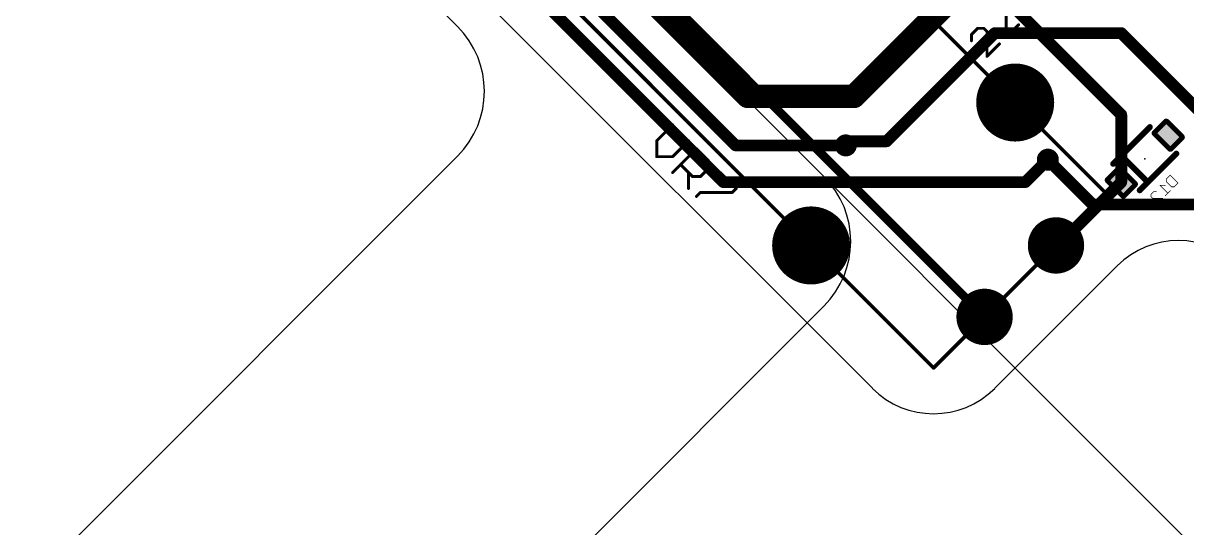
# Model space of a CAD drawing. Extents: x -76 to 580, y -41 to 95.
# Drawn here: x 327.67 to 367.98, y -8.36 to 9.11 of the extents above; entities that cross this region are included whole.
import ezdxf

# ---------------------------------------------------------------- set-up
doc = ezdxf.new("R2010")
doc.units = 0
for name, color, linetype in [('1', 22, 'CONTINUOUS'), ('16', 175, 'CONTINUOUS'), ('17', 82, 'CONTINUOUS'), ('18', 82, 'CONTINUOUS'), ('20', 7, 'CONTINUOUS'), ('23', 7, 'CONTINUOUS'), ('24', 7, 'CONTINUOUS'), ('25', 253, 'CONTINUOUS'), ('26', 253, 'CONTINUOUS'), ('27', 253, 'CONTINUOUS'), ('29', 253, 'CONTINUOUS'), ('30', 253, 'CONTINUOUS'), ('32', 253, 'CONTINUOUS'), ('44', 253, 'CONTINUOUS'), ('51', 53, 'CONTINUOUS'), ('52', 253, 'CONTINUOUS'), ('57', 253, 'CONTINUOUS')]:
    doc.layers.add(name, color=color, linetype=linetype)

# ---------------------------------------------------------------- blocks, each defined once
blk = doc.blocks.new('RECT100800X132800R30')
at = {"const_width": 0.0945}
blk.add_lwpolyline([(0.2677, -0.3205), (0.2677, 0.3205, 0.4142), (0.2205, 0.3678), (-0.2205, 0.3678, 0.4142), (-0.2677, 0.3205), (-0.2677, -0.3205, 0.4142), (-0.2205, -0.3678), (0.2205, -0.3678, 0.4142)], format="xyb", close=True, dxfattribs=at)
blk.add_solid([(-0.2441, -0.3441), (0.2441, -0.3441), (-0.2441, 0.3441), (0.2441, 0.3441)])
blk = doc.blocks.new('RECT125184X157184R30')
at = {"const_width": 0.1174}
blk.add_lwpolyline([(0.3325, -0.3738), (0.3325, 0.3738, 0.4142), (0.2738, 0.4325), (-0.2738, 0.4325, 0.4142), (-0.3325, 0.3738), (-0.3325, -0.3738, 0.4142), (-0.2738, -0.4325), (0.2738, -0.4325, 0.4142)], format="xyb", close=True, dxfattribs=at)
blk.add_solid([(-0.2992, -0.3992), (0.2992, -0.3992), (-0.2992, 0.3992), (0.2992, 0.3992)])
blk = doc.blocks.new('ROUNDP')
at = {"const_width": 0.5}
blk.add_lwpolyline([(0, -0.25, 1), (0, 0.25, 1), (0, -0.25)], format="xyb", dxfattribs=at)
blk = doc.blocks.new('ROUNDV')
at = {"const_width": 0.5}
blk.add_lwpolyline([(0, -0.25, 1), (0, 0.25, 1), (0, -0.25)], format="xyb", dxfattribs=at)

msp = doc.modelspace()

# ---------------------------------------------------------------- linework, layer by layer
at = {"layer": '1'}
for points, const_width in [([(361.0487, 11.1723), (356.4525, 6.5761)], 0.8128), ([(360.978, -1.0607), (350.3714, 9.5459)], 0.3048), ([(361.3316, 8.7681), (357.5839, 5.0205)], 0.4064), ([(365.7156, 8.7681), (361.3316, 8.7681)], 0.4064), ([(369.6047, 4.879), (365.7156, 8.7681)], 0.4064), ([(357.5839, 5.0205), (356.1697, 5.0205)], 0.4064), ([(356.1697, 5.0205), (356.1697, 4.879)], 0.4064), ([(364.7257, 2.8284), (363.17, 4.3841)], 0.4064), ([(372.122, 2.8284), (364.7257, 2.8284)], 0.4064)]:
    msp.add_lwpolyline(points, dxfattribs=dict(at, const_width=const_width))
for points, const_width in [([(361.3316, 8.8697, 1), (361.3316, 8.6665)], 0.2032), ([(361.4034, 8.6963, 1), (361.2597, 8.84)], 0.2032), ([(365.7875, 8.84, 1), (365.6438, 8.6963)], 0.2032), ([(365.7156, 8.6665, 1), (365.7156, 8.8697)], 0.2032), ([(356.3088, 6.7198, 1), (356.5962, 6.4324)], 0.4064), ([(356.1697, 5.1221, 1), (356.1697, 4.9189)], 0.2032), ([(356.2713, 5.0205, 1), (356.0681, 5.0205)], 0.2032), ([(356.0681, 4.879, 1), (356.2713, 4.879)], 0.2032), ([(357.5121, 5.0923, 1), (357.6557, 4.9486)], 0.2032), ([(357.5839, 4.9189, 1), (357.5839, 5.1221)], 0.2032), ([(363.2419, 4.4559, 1), (363.0982, 4.3122)], 0.2032), ([(364.7257, 2.93, 1), (364.7257, 2.7268)], 0.2032), ([(364.6538, 2.7566, 1), (364.7975, 2.9003)], 0.2032), ([(360.9241, -1.1145, 1), (361.0319, -1.0068)], 0.1524)]:
    msp.add_lwpolyline(points, format="xyb", dxfattribs=dict(at, const_width=const_width))
at = {"layer": '16'}
for points, const_width in [([(332.8352, 26.5165), (352.7756, 6.5761)], 0.8128), ([(352.3513, 4.879), (335.5222, 21.7082)], 0.4064), ([(351.927, 3.6062), (341.8861, 13.6472)], 0.4064), ([(365.7156, 5.9397), (359.9881, 11.6673)], 0.4064), ([(356.4525, 6.5761), (352.7756, 6.5761)], 0.8128), ([(365.7156, 3.6062), (365.7156, 5.9397)], 0.4064), ([(356.1697, 4.879), (352.3513, 4.879)], 0.4064), ([(363.17, 4.3841), (362.3922, 3.6062)], 0.4064), ([(362.3922, 3.6062), (351.927, 3.6062)], 0.4064), ([(363.5236, 1.4142), (365.7156, 3.6062)], 0.4064), ([(363.4529, 1.4142), (363.5236, 1.4142)], 0.4064)]:
    msp.add_lwpolyline(points, dxfattribs=dict(at, const_width=const_width))
for points, const_width in [([(352.7756, 6.7793, 1), (352.7756, 6.3729)], 0.4064), ([(352.6319, 6.4324, 1), (352.9193, 6.7198)], 0.4064), ([(356.4525, 6.3729, 1), (356.4525, 6.7793)], 0.4064), ([(365.8172, 5.9397, 1), (365.614, 5.9397)], 0.2032), ([(365.6438, 5.8679, 1), (365.7875, 6.0115)], 0.2032), ([(352.3513, 4.9806, 1), (352.3513, 4.7774)], 0.2032), ([(352.2795, 4.8072, 1), (352.4231, 4.9509)], 0.2032), ([(356.1697, 4.7774, 1), (356.1697, 4.9806)], 0.2032), ([(363.2419, 4.3122, 1), (363.0982, 4.4559)], 0.2032), ([(351.927, 3.7078, 1), (351.927, 3.5046)], 0.2032), ([(351.8552, 3.5344, 1), (351.9989, 3.6781)], 0.2032), ([(362.3204, 3.6781, 1), (362.4641, 3.5344)], 0.2032), ([(362.3922, 3.5046, 1), (362.3922, 3.7078)], 0.2032), ([(365.614, 3.6062, 1), (365.8172, 3.6062)], 0.2032), ([(365.7875, 3.5344, 1), (365.6438, 3.6781)], 0.2032), ([(363.4529, 1.5158, 1), (363.4529, 1.3126)], 0.2032), ([(363.5236, 1.3126, 1), (363.5236, 1.5158)], 0.2032), ([(363.4518, 1.4861, 1), (363.5954, 1.3424)], 0.2032)]:
    msp.add_lwpolyline(points, format="xyb", dxfattribs=dict(at, const_width=const_width))
at = {"layer": '20'}
for p, q in [((357.0889, -3.5355), (330.926, 22.6274)), ((365.5742, 0.7071), (361.3316, -3.5355))]:
    msp.add_line(p, q, dxfattribs=at)
for centre, start, end in [((367.6955, -1.4142), 45, 135), ((359.2102, -1.4142), 225, 315)]:
    msp.add_arc(centre, 3, start, end, dxfattribs=at)
at = {"layer": '23'}
msp.add_point((365.2207, 3.182), dxfattribs=at)
at = {"layer": '24'}
msp.add_point((366.5288, 4.4194), dxfattribs=at)
at = {"layer": '25', "const_width": 0.1016}
for points in [[(350.1683, 5.5915), (349.6171, 5.0402)], [(349.6171, 5.0402), (349.6171, 4.489)], [(350.1683, 4.489), (350.7196, 5.0403)], [(349.6171, 4.489), (350.1683, 4.489)], [(350.1683, 3.9377), (350.9952, 4.7646)], [(350.9952, 4.7646), (351.4087, 4.3512)], [(350.8574, 3.7999), (350.4439, 4.2134)], [(351.4087, 4.0755), (351.133, 3.7999)], [(351.4087, 4.3512), (351.4087, 4.0755)], [(350.7196, 3.9377), (350.7196, 3.3865)], [(351.133, 3.7999), (350.8574, 3.7999)], [(351.8221, 3.9377), (352.3734, 3.3865)], [(351.133, 3.2487), (350.9952, 3.1108)], [(352.2355, 3.2487), (351.133, 3.2487)], [(352.3734, 3.3865), (352.2355, 3.2487)]]:
    msp.add_lwpolyline(points, dxfattribs=at)
at = {"layer": '25', "const_width": 0.0508}
for points in [[(350.1863, 5.5735, 1), (350.1504, 5.6095)], [(349.6425, 5.0402, 1), (349.5917, 5.0402)], [(349.5991, 5.0582, 1), (349.635, 5.0223)], [(350.7375, 5.0223, 1), (350.7016, 5.0582)], [(349.6171, 4.5144, 1), (349.6171, 4.4636)], [(349.5917, 4.489, 1), (349.6425, 4.489)], [(350.1504, 4.507, 1), (350.1863, 4.471)], [(350.1683, 4.4636, 1), (350.1683, 4.5144)], [(351.0132, 4.7826, 1), (350.9772, 4.7467)], [(351.0132, 4.7467, 1), (350.9772, 4.7826)], [(350.4619, 4.2313, 1), (350.426, 4.1954)], [(351.4341, 4.3512, 1), (351.3833, 4.3512)], [(351.3833, 4.0755, 1), (351.4341, 4.0755)], [(351.3907, 4.3332, 1), (351.4266, 4.3691)], [(351.4266, 4.0576, 1), (351.3907, 4.0935)], [(350.1504, 3.9557, 1), (350.1863, 3.9198)], [(350.745, 3.9377, 1), (350.6942, 3.9377)], [(350.8574, 3.8253, 1), (350.8574, 3.7745)], [(350.8394, 3.782, 1), (350.8754, 3.8179)], [(351.1151, 3.8179, 1), (351.151, 3.782)], [(351.133, 3.7745, 1), (351.133, 3.8253)], [(351.8401, 3.9557, 1), (351.8041, 3.9198)], [(350.6942, 3.3865, 1), (350.745, 3.3865)], [(351.133, 3.2741, 1), (351.133, 3.2233)], [(351.151, 3.2307, 1), (351.1151, 3.2666)], [(352.2176, 3.2666, 1), (352.2535, 3.2307)], [(352.2355, 3.2233, 1), (352.2355, 3.2741)], [(352.3913, 3.3685, 1), (352.3554, 3.4044)], [(352.3554, 3.3685, 1), (352.3913, 3.4044)], [(350.9772, 3.1288, 1), (351.0132, 3.0929)]]:
    msp.add_lwpolyline(points, format="xyb", dxfattribs=at)
at = {"layer": '26', "const_width": 0.0254}
for points in [[(367.2774, 3.7136), (367.4122, 3.8485)], [(367.2774, 3.6238), (367.2774, 3.7136)], [(367.4571, 3.444), (367.2774, 3.6238)], [(367.4122, 3.8485), (367.6818, 3.5788)], [(366.7482, 3.1844), (366.838, 3.2743)], [(366.838, 3.2743), (366.9279, 3.2743)], [(367.2375, 3.494), (367.0577, 3.494)], [(367.0577, 3.494), (367.3274, 3.2243)], [(367.4172, 3.3142), (367.2375, 3.1345)], [(367.547, 3.444), (367.4571, 3.444)], [(367.6818, 3.5788), (367.547, 3.444)], [(366.7482, 3.0945), (366.7482, 3.1844)], [(366.7931, 3.0496), (366.7482, 3.0945)], [(367.1526, 3.0496), (366.7931, 3.0496)], [(366.9729, 2.8698), (367.1526, 3.0496)]]:
    msp.add_lwpolyline(points, dxfattribs=at)
at = {"layer": '26', "const_width": 0.0127}
for points in [[(367.2837, 3.7136, 1), (367.271, 3.7136)], [(367.2729, 3.7181, 1), (367.2819, 3.7091)], [(367.2819, 3.6282, 1), (367.2729, 3.6193)], [(367.271, 3.6238, 1), (367.2837, 3.6238)], [(367.4167, 3.8529, 1), (367.4077, 3.844)], [(367.4167, 3.844, 1), (367.4077, 3.8529)], [(366.838, 3.2807, 1), (366.838, 3.268)], [(366.8425, 3.2698, 1), (366.8336, 3.2788)], [(366.9279, 3.268, 1), (366.9279, 3.2806)], [(367.0577, 3.5003, 1), (367.0577, 3.4876)], [(367.0622, 3.4985, 1), (367.0532, 3.4895)], [(367.2375, 3.4876, 1), (367.2375, 3.5003)], [(367.3229, 3.2198, 1), (367.3318, 3.2288)], [(367.4217, 3.3097, 1), (367.4127, 3.3187)], [(367.4571, 3.4503, 1), (367.4571, 3.4377)], [(367.4526, 3.4395, 1), (367.4616, 3.4485)], [(367.5425, 3.4485, 1), (367.5515, 3.4395)], [(367.547, 3.4377, 1), (367.547, 3.4503)], [(367.6863, 3.5743, 1), (367.6773, 3.5833)], [(367.6773, 3.5743, 1), (367.6863, 3.5833)], [(366.7545, 3.1844, 1), (366.7418, 3.1844)], [(366.7437, 3.1889, 1), (366.7527, 3.1799)], [(366.7527, 3.099, 1), (366.7437, 3.0901)], [(366.7418, 3.0945, 1), (366.7545, 3.0945)], [(366.7931, 3.056, 1), (366.7931, 3.0433)], [(366.7886, 3.0451, 1), (366.7976, 3.0541)], [(366.9684, 2.8743, 1), (366.9774, 2.8654)], [(367.1571, 3.0451, 1), (367.1481, 3.0541)], [(367.1526, 3.0433, 1), (367.1526, 3.056)], [(367.233, 3.1389, 1), (367.242, 3.13)]]:
    msp.add_lwpolyline(points, format="xyb", dxfattribs=at)
at = {"layer": '27', "const_width": 0.1016}
for points in [[(361.7244, 8.6247), (361.7244, 9.4875)], [(360.7393, 8.9338), (360.5236, 8.7181)], [(360.955, 8.9338), (360.7393, 8.9338)], [(361.0629, 8.826), (360.955, 8.9338)], [(361.0629, 7.9632), (361.0629, 8.826)], [(362.1558, 9.0561), (361.7244, 8.6247)], [(360.5236, 8.7181), (360.5236, 8.5024)], [(361.4943, 8.3946), (361.0629, 7.9632)]]:
    msp.add_lwpolyline(points, dxfattribs=at)
at = {"layer": '27', "const_width": 0.0508}
for points in [[(360.7393, 8.9592, 1), (360.7393, 8.9084)], [(360.7573, 8.9159, 1), (360.7213, 8.9518)], [(360.973, 8.9518, 1), (360.937, 8.9159)], [(360.955, 8.9084, 1), (360.955, 8.9592)], [(361.0883, 8.826, 1), (361.0375, 8.826)], [(361.0449, 8.808, 1), (361.0808, 8.8439)], [(362.1738, 9.0381, 1), (362.1378, 9.074)], [(360.549, 8.7181, 1), (360.4982, 8.7181)], [(360.5056, 8.7361, 1), (360.5415, 8.7002)], [(360.4982, 8.5024, 1), (360.549, 8.5024)], [(361.7064, 8.6426, 1), (361.7423, 8.6067)], [(361.699, 8.6247, 1), (361.7498, 8.6247)], [(361.5122, 8.3766, 1), (361.4763, 8.4125)], [(361.0449, 7.9811, 1), (361.0808, 7.9452)], [(361.0375, 7.9632, 1), (361.0883, 7.9632)]]:
    msp.add_lwpolyline(points, format="xyb", dxfattribs=at)
at = {"layer": '44'}
for centre, radius in [((362.0387, 6.364), 0.85), ((356.4525, 6.5761), 0.127), ((356.1697, 4.879), 0.127), ((363.17, 4.3841), 0.127), ((354.9676, 1.4142), 0.85), ((363.4529, 1.4142), 0.6), ((360.978, -1.0607), 0.6)]:
    msp.add_circle(centre, radius, dxfattribs=at)
at = {"layer": '51', "const_width": 0.127}
for points in [[(365.2207, 3.182), (334.108, 34.2947)], [(328.0975, 28.2843), (359.2102, -2.8284)], [(359.2102, -2.8284), (365.2207, 3.182)]]:
    msp.add_lwpolyline(points, dxfattribs=at)
at = {"layer": '51', "const_width": 0.0635}
for points in [[(365.2431, 3.1595, 1), (365.1982, 3.2044)], [(365.1982, 3.1595, 1), (365.2431, 3.2044)], [(359.1878, -2.806, 1), (359.2327, -2.8509)], [(359.1878, -2.8509, 1), (359.2327, -2.806)]]:
    msp.add_lwpolyline(points, format="xyb", dxfattribs=at)
at = {"layer": '52', "const_width": 0.2032}
for points in [[(365.7156, 4.5255), (366.7056, 5.5154)], [(365.7156, 4.5255), (366.7056, 5.5154)], [(365.4328, 4.2426), (365.7156, 4.5255)], [(365.4328, 4.2426), (365.7156, 4.5255)], [(366.6349, 3.6062), (365.7156, 4.5255)], [(366.6349, 3.6062), (365.7156, 4.5255)], [(366.6349, 3.6062), (367.6248, 4.5962)], [(366.6349, 3.6062), (367.6248, 4.5962)], [(366.352, 3.3234), (366.6349, 3.6062)], [(366.352, 3.3234), (366.6349, 3.6062)]]:
    msp.add_lwpolyline(points, dxfattribs=at)
at = {"layer": '52', "const_width": 0.1016}
for points in [[(366.7415, 5.4795, 1), (366.6697, 5.5513)], [(366.7415, 5.4795, 1), (366.6697, 5.5513)], [(365.7515, 4.5614, 1), (365.6797, 4.4896)], [(365.7515, 4.5614, 1), (365.6797, 4.4896)], [(365.6797, 4.5614, 1), (365.7515, 4.4896)], [(365.6797, 4.5614, 1), (365.7515, 4.4896)], [(365.7515, 4.4896, 1), (365.6797, 4.5614)], [(365.7515, 4.4896, 1), (365.6797, 4.5614)], [(367.6607, 4.5603, 1), (367.5889, 4.6321)], [(367.6607, 4.5603, 1), (367.5889, 4.6321)], [(365.3969, 4.2786, 1), (365.4687, 4.2067)], [(365.3969, 4.2786, 1), (365.4687, 4.2067)], [(366.5989, 3.6422, 1), (366.6708, 3.5703)], [(366.5989, 3.6422, 1), (366.6708, 3.5703)], [(366.6708, 3.5703, 1), (366.5989, 3.6422)], [(366.6708, 3.5703, 1), (366.5989, 3.6422)], [(366.5989, 3.5703, 1), (366.6708, 3.6422)], [(366.5989, 3.5703, 1), (366.6708, 3.6422)], [(366.3161, 3.3593, 1), (366.3879, 3.2875)], [(366.3161, 3.3593, 1), (366.3879, 3.2875)]]:
    msp.add_lwpolyline(points, format="xyb", dxfattribs=at)
at = {"layer": '57'}
for p, q in [((310.8972, 48.3131), (378.2844, -19.0742)), ((342.717, 8.9979), (305.258, 46.4569)), ((355.4095, 3.8007), (332.3402, 26.8701)), ((319.135, -19.0742), (342.717, 4.5078)), ((355.4095, -0.6894), (324.5443, -31.5546))]:
    msp.add_line(p, q, dxfattribs=at)
for centre in [(340.4719, 6.7529), (353.1645, 1.5556)]:
    msp.add_arc(centre, 3.175, 315, 45, dxfattribs=at)

# ---------------------------------------------------------------- block references
at = {"layer": '16', "rotation": 45}
for p in [(367.342, 5.2326), (365.7156, 3.6062)]:
    msp.add_blockref('RECT100800X132800R30', p, dxfattribs=at)
at = {"layer": '17', "rotation": 135}
for p, xscale, yscale in [((362.0387, 6.364), 2.55, 2.55), ((362.0387, 6.364), 2.55, 2.55), ((354.9676, 1.4142), 2.55, 2.55), ((354.9676, 1.4142), 2.55, 2.55), ((363.4529, 1.4142), 1.8, 1.8), ((363.4529, 1.4142), 1.8, 1.8), ((360.978, -1.0607), 1.8, 1.8), ((360.978, -1.0607), 1.8, 1.8)]:
    msp.add_blockref('ROUNDP', p, dxfattribs=dict(at, xscale=xscale, yscale=yscale))
at = {"layer": '18', "xscale": 0.6096, "yscale": 0.6096}
for p in [(356.4525, 6.5761), (356.4525, 6.5761), (356.1697, 4.879), (356.1697, 4.879), (363.17, 4.3841), (363.17, 4.3841)]:
    msp.add_blockref('ROUNDV', p, dxfattribs=at)
at = {"layer": '29', "rotation": 135}
for p, xscale, yscale in [((362.0387, 6.364), 2.7024, 2.7024), ((354.9676, 1.4142), 2.7024, 2.7024), ((363.4529, 1.4142), 1.9524, 1.9524), ((360.978, -1.0607), 1.9524, 1.9524)]:
    msp.add_blockref('ROUNDP', p, dxfattribs=dict(at, xscale=xscale, yscale=yscale))
at = {"layer": '29', "xscale": 0.762, "yscale": 0.762}
for p in [(356.4525, 6.5761), (356.1697, 4.879), (363.17, 4.3841)]:
    msp.add_blockref('ROUNDV', p, dxfattribs=at)
at = {"layer": '30', "rotation": 135}
for p, xscale, yscale in [((362.0387, 6.364), 2.7024, 2.7024), ((354.9676, 1.4142), 2.7024, 2.7024), ((363.4529, 1.4142), 1.9524, 1.9524), ((360.978, -1.0607), 1.9524, 1.9524)]:
    msp.add_blockref('ROUNDP', p, dxfattribs=dict(at, xscale=xscale, yscale=yscale))
at = {"layer": '30', "xscale": 0.762, "yscale": 0.762}
for p in [(356.4525, 6.5761), (356.1697, 4.879), (363.17, 4.3841)]:
    msp.add_blockref('ROUNDV', p, dxfattribs=at)
at = {"layer": '30', "rotation": 45}
for p in [(367.342, 5.2326), (365.7156, 3.6062)]:
    msp.add_blockref('RECT125184X157184R30', p, dxfattribs=at)
at = {"layer": '32', "rotation": 45}
for p in [(367.342, 5.2326), (365.7156, 3.6062)]:
    msp.add_blockref('RECT100800X132800R30', p, dxfattribs=at)

doc.saveas('drawing.dxf')
